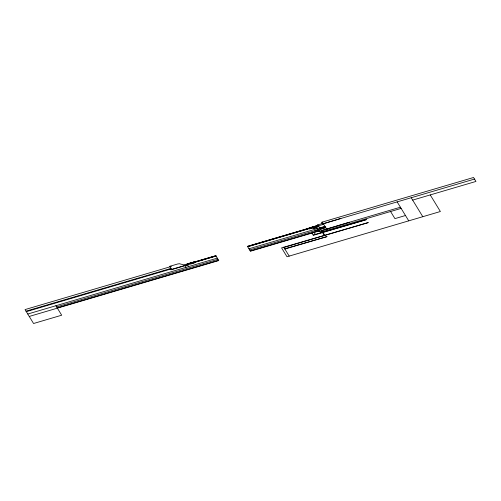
<?xml version="1.0" encoding="UTF-8"?>
<svg xmlns="http://www.w3.org/2000/svg" width="501" height="501" viewBox="0 0 501 501"><rect width="100%" height="100%" fill="white"/><g stroke="black" fill="none" stroke-linecap="round" stroke-linejoin="round"><path stroke-width="0.75" d="M55.893 305.729L61.686 315.21L33.561 323.508L25.05 309.58L170.083 266.808L171.242 266.307L169.783 266.319L177.623 264.002L179.364 263.72L183.591 264.822L187.111 264.115M322.224 223.571L317.358 224.949L318.022 226.039L318.461 225.907M26.014 311.165L171.048 268.392M317.634 225.394L308.973 228.205M474.503 179.07L323.314 223.659L322.35 222.081M317.659 225.444L309.355 227.974M194.1 261.967L192.34 262.486L192.691 263.056L194.444 262.537M308.917 228.105L310.67 227.586L311.021 228.162L309.261 228.675M190.449 262.962L189.942 263.401L191.413 263.257M192.397 262.587L215.799 255.685L218.774 260.551L29.246 316.444M310.733 227.686L247.444 246.348L250.419 251.22L318.98 230.999M26.315 311.66L170.472 269.143M191.257 263.012L191.701 262.881L190.887 262.831M192.453 262.674L215.856 255.773M247.5 246.442L310.789 227.773M311.966 227.416L311.465 227.441L312.035 227.103M312.849 227.153L313.288 227.022L312.474 226.972M192.572 262.868L215.975 255.967M247.619 246.636L310.908 227.974M318.404 225.807L323.677 224.254M192.628 262.956L216.031 256.055M247.676 246.724L310.964 228.061M187.412 264.616L188.351 264.453L171.655 269.375M318.674 226.252L309.443 228.976L309.205 228.581M318.793 226.452L316.601 227.097L319.256 231.443L349.429 222.25M316.839 227.492L313.325 228.531L316.432 227.673L317.033 228.656M412.661 200.106L475.95 181.443L473.539 177.492L321.473 222.338L322.494 224.016L340.893 218.474M27.768 314.027L217.296 258.134M248.941 248.797L324.974 226.377M319.851 228.18L325.124 226.621M56.619 306.919L218.023 259.318M249.667 249.986L325.7 227.56M320.452 229.164L325.731 227.611M57.22 307.902L218.624 260.307M250.268 250.97L318.83 230.754M321.298 230.548L400.412 207.22M401.132 208.403L320.264 232.251L318.667 229.633M313.156 235.05L366.488 219.613L313.307 235.295L311.948 233.071M283.917 247.463L368.298 222.576L281.568 247.863L286.998 256.75L440.379 211.516L430.24 194.92M284.731 248.797L327.072 236.597L284.881 249.041M405.478 215.511L394.932 218.624L390.586 211.516M411.215 197.738L422.8 216.701M397.149 201.884L408.741 220.847M323.377 223.759L327.297 230.178M321.892 230.667L324.635 235.157M317.828 224.868L324.197 235.288M313 227.404L311.935 227.366L312.117 227.661M313.019 227.861L312.806 227.517C315.085 226.728 309.969 228.231 312.367 227.642L312.58 227.993M314.709 230.798L317.816 229.94L318.36 230.829L315.317 231.788M313.995 232.176L315.354 234.399M283.76 247.212L289.196 256.105M194.156 262.067L186.992 263.921L188.62 266.588M194.388 262.443L194.626 262.837L170.897 269.832L170.171 268.649M193.655 262.098L187.462 263.839L187.856 264.484M191.432 263.72L191.219 263.376C193.492 262.58 188.382 264.09 190.781 263.501L190.994 263.852M184.957 265.687L185.984 267.365M170.083 266.808L171.774 269.576"/></g></svg>
